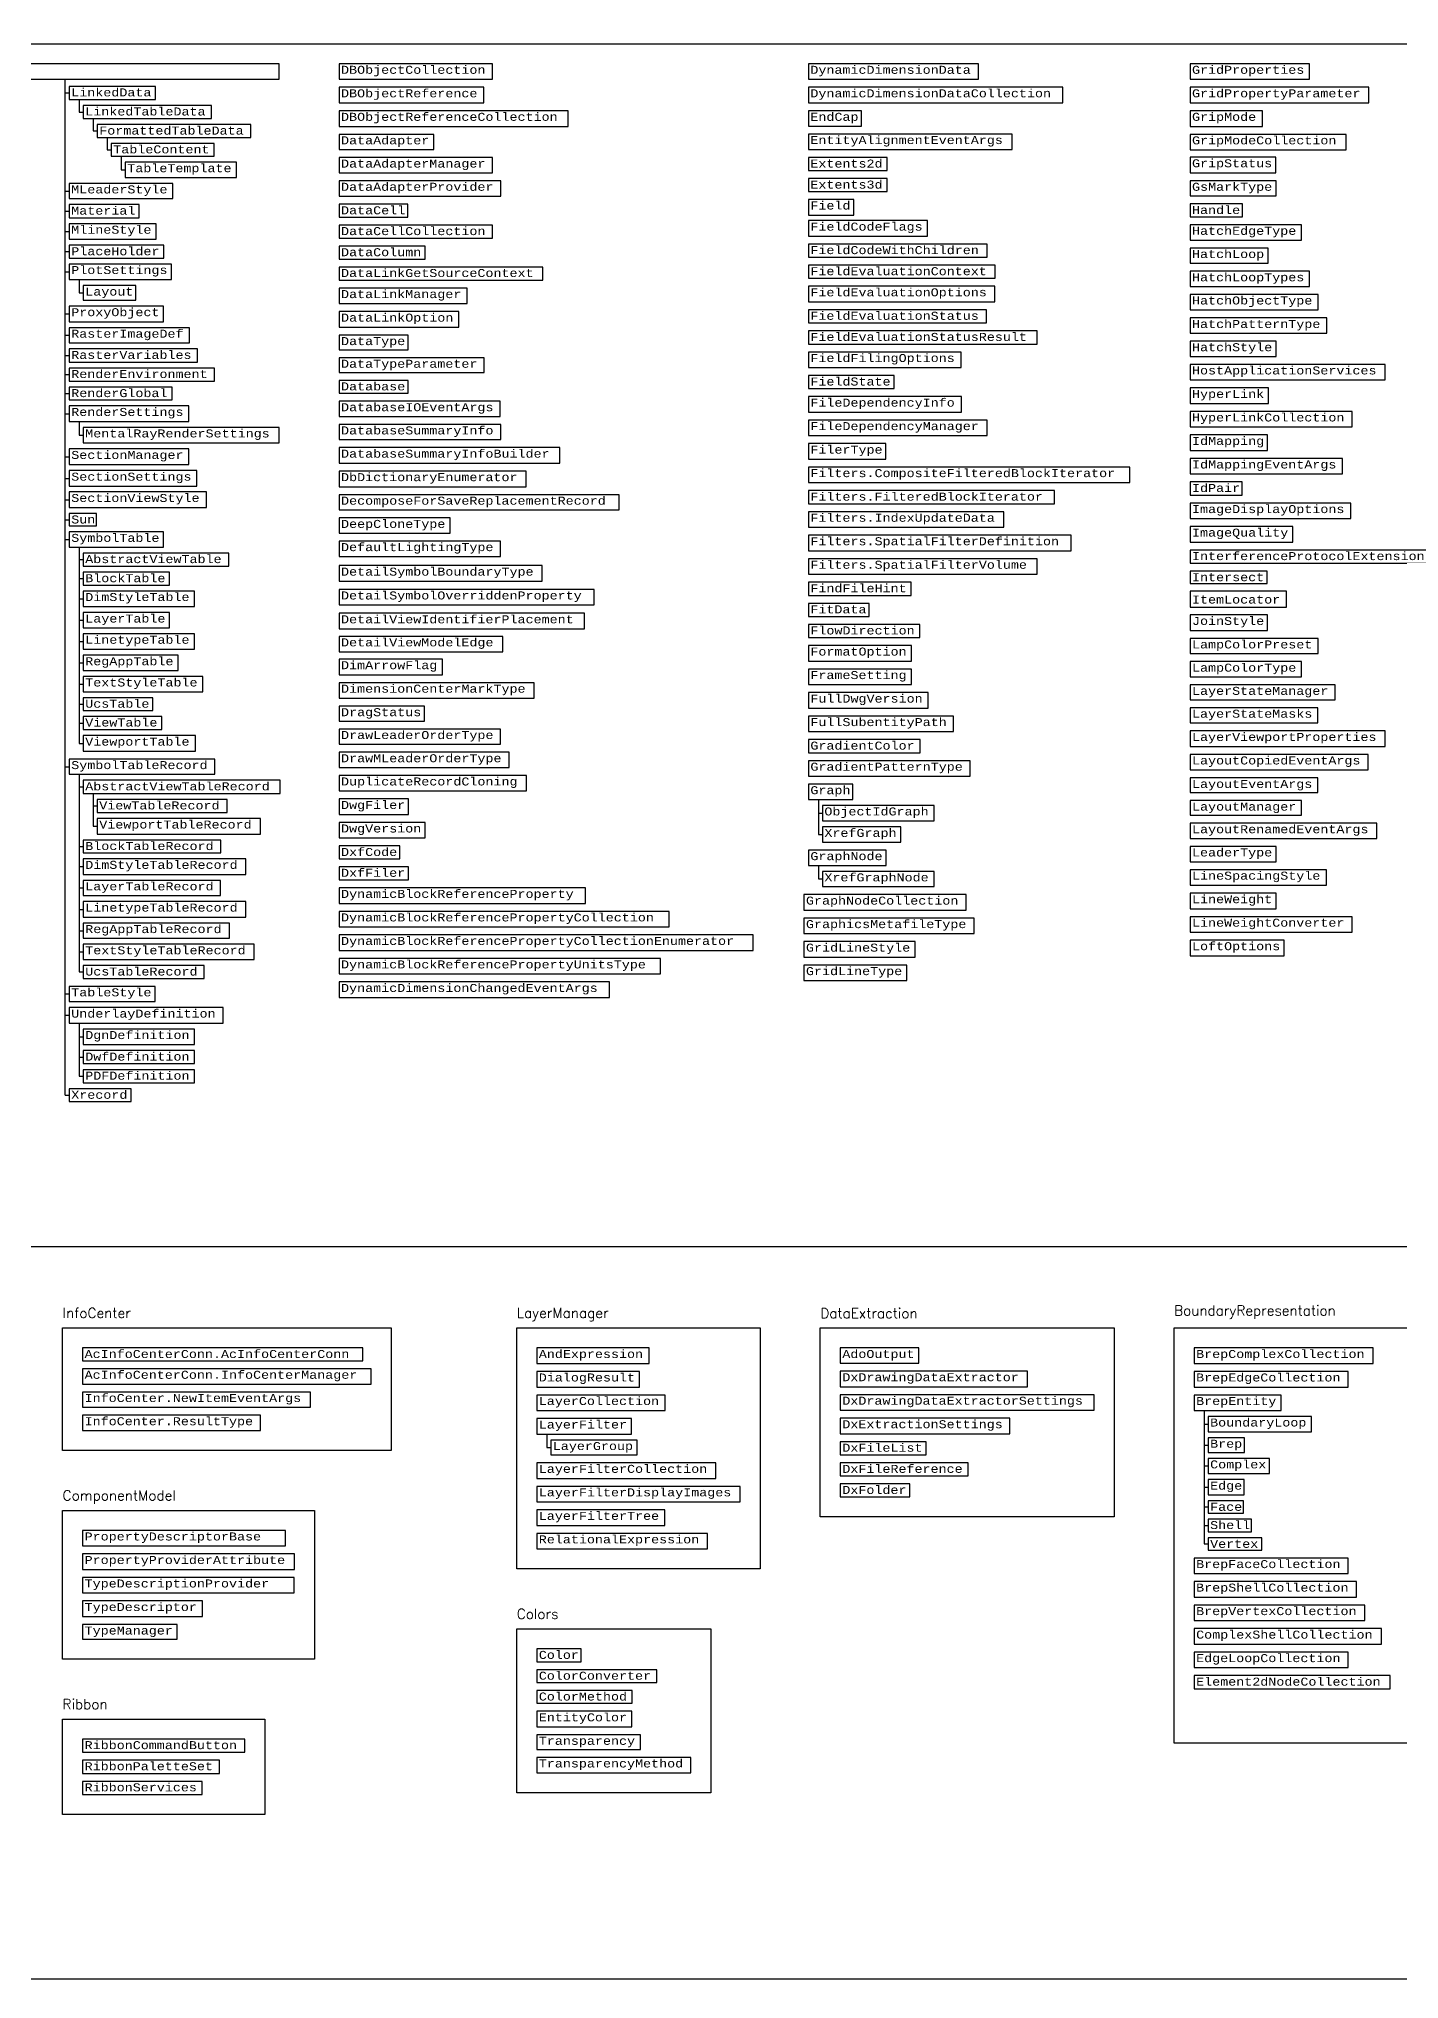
# Model space of a CAD drawing. Header units: inches. Extents: x 349 to 917, y -338 to 10.
# Drawn here: x 687.1 to 755.1, y -179.7 to -82.7 of the extents above; entities that cross this region are included whole.
import ezdxf

# ---------------------------------------------------------------- set-up
doc = ezdxf.new("R2010")
doc.units = ezdxf.units.IN
doc.header["$MEASUREMENT"] = 0
for name, color, linetype in [('Managed classes', 3, 'Continuous'), ('ObjectARX 2009 Managed classes', 7, 'Continuous'), ('ObjectARX 2010 Managed classes', 7, 'Continuous')]:
    doc.layers.add(name, color=color, linetype=linetype)
doc.styles.add('Categories', font='romanc.shx', dxfattribs={"height": 0.5})
doc.styles.add('PureManaged', font='cour.ttf', dxfattribs={"height": 0.4})
doc.styles.get("Standard").update_dxf_attribs({"font": 'cour.ttf'})

msp = doc.modelspace()

# ---------------------------------------------------------------- linework, layer by layer
for p, q in [((688.417, -135.465), (688.417, -84.676)), ((688.417, -85.357), (688.617, -85.357)), ((689.117, -85.684), (689.117, -86.312)), ((689.117, -86.312), (689.317, -86.312)), ((689.817, -86.639), (689.817, -87.259)), ((689.817, -87.259), (690.017, -87.259)), ((690.517, -87.579), (690.517, -88.199)), ((690.517, -88.199), (690.717, -88.199)), ((691.217, -88.52), (691.217, -89.2)), ((691.217, -89.2), (691.417, -89.2)), ((688.417, -90.261), (688.617, -90.261)), ((688.417, -91.269), (688.617, -91.269)), ((688.417, -92.284), (688.617, -92.284)), ((688.417, -93.292), (688.617, -93.292)), ((688.417, -94.3), (688.617, -94.3)), ((689.117, -94.688), (689.117, -95.354)), ((689.117, -95.354), (689.317, -95.354)), ((688.417, -96.407), (688.617, -96.407)), ((688.417, -97.475), (688.617, -97.475)), ((688.417, -98.483), (688.617, -98.483)), ((688.417, -99.438), (688.617, -99.438)), ((688.417, -100.385), (688.617, -100.385)), ((688.417, -101.393), (688.617, -101.393)), ((689.117, -101.781), (689.117, -102.469)), ((689.117, -102.469), (689.317, -102.469)), ((688.417, -103.544), (688.617, -103.544)), ((688.417, -104.629), (688.617, -104.629)), ((688.417, -105.695), (688.617, -105.695)), ((688.417, -106.693), (688.617, -106.693)), ((688.417, -107.684), (688.617, -107.684)), ((689.117, -108.064), (689.117, -117.876)), ((689.117, -108.691), (689.317, -108.691)), ((689.117, -109.639), (689.317, -109.639)), ((689.117, -110.647), (689.317, -110.647)), ((689.117, -111.715), (689.317, -111.715)), ((689.117, -112.783), (689.317, -112.783)), ((689.117, -113.851), (689.317, -113.851)), ((689.117, -114.912), (689.317, -114.912)), ((689.117, -115.913), (689.317, -115.913)), ((689.117, -116.861), (689.317, -116.861)), ((689.117, -117.876), (689.317, -117.876)), ((688.417, -119.044), (688.617, -119.044)), ((689.117, -119.424), (689.117, -129.304)), ((689.117, -120.052), (689.317, -120.052)), ((689.817, -120.379), (689.817, -122.022)), ((689.817, -121.006), (690.017, -121.006)), ((726.056, -120.679), (726.056, -122.435)), ((689.817, -122.022), (690.017, -122.022)), ((726.056, -121.366), (726.256, -121.366)), ((689.117, -123.029), (689.317, -123.029)), ((726.056, -122.435), (726.256, -122.435)), ((689.117, -124.037), (689.317, -124.037)), ((726.056, -123.976), (726.056, -124.657)), ((689.117, -125.105), (689.317, -125.105)), ((726.056, -124.657), (726.256, -124.657)), ((689.117, -126.174), (689.317, -126.174)), ((689.117, -127.242), (689.317, -127.242)), ((689.117, -128.303), (689.317, -128.303)), ((689.117, -129.304), (689.317, -129.304)), ((688.417, -130.404), (688.617, -130.404)), ((688.417, -131.472), (688.617, -131.472)), ((689.117, -131.86), (689.117, -134.518)), ((689.117, -132.548), (689.317, -132.548)), ((689.117, -133.563), (689.317, -133.563)), ((689.117, -134.518), (689.317, -134.518)), ((688.417, -135.465), (688.617, -135.465)), ((745.334, -151.231), (745.334, -157.903)), ((745.334, -151.911), (745.534, -151.911)), ((712.484, -152.406), (712.484, -153.077)), ((712.484, -153.077), (712.684, -153.077)), ((745.334, -152.958), (745.534, -152.958)), ((745.334, -154.004), (745.534, -154.004)), ((745.334, -155.065), (745.534, -155.065)), ((745.334, -156.052), (745.534, -156.052)), ((745.334, -156.977), (745.534, -156.977)), ((745.334, -157.903), (745.534, -157.903))]:
    msp.add_line(p, q)
for points in [[(636.228, 1.1), (917.477, 1.1), (917.477, -179.663), (636.229, -179.663)], [(639.228, -82.901), (828.151, -82.901), (828.151, -143.04), (639.229, -143.04)], [(658.034, -83.901), (658.034, -84.676), (699.102, -84.676), (699.102, -83.901)], [(702.102, -83.901), (702.102, -84.676), (709.771, -84.676), (709.771, -83.901)], [(725.556, -83.901), (725.556, -84.676), (734.065, -84.676), (734.065, -83.901)], [(744.629, -83.901), (744.629, -84.676), (750.597, -84.676), (750.597, -83.901)], [(688.617, -85.03), (688.617, -85.684), (692.934, -85.684), (692.934, -85.03)], [(702.102, -85.076), (702.102, -85.852), (709.337, -85.852), (709.337, -85.076)], [(725.556, -85.076), (725.556, -85.852), (738.267, -85.852), (738.267, -85.076)], [(744.629, -85.076), (744.629, -85.852), (753.57, -85.852), (753.57, -85.076)], [(689.317, -85.984), (689.317, -86.639), (695.735, -86.639), (695.735, -85.984)], [(702.102, -86.252), (702.102, -87.027), (713.552, -87.027), (713.552, -86.252)], [(725.556, -86.252), (725.556, -87.013), (728.207, -87.013), (728.207, -86.252)], [(744.629, -86.252), (744.629, -87.027), (748.248, -87.027), (748.248, -86.252)], [(690.017, -86.939), (690.017, -87.579), (697.685, -87.579), (697.685, -86.939)], [(690.717, -87.879), (690.717, -88.52), (695.86, -88.52), (695.86, -87.879)], [(702.102, -87.427), (702.102, -88.188), (706.831, -88.188), (706.831, -87.427)], [(725.556, -87.413), (725.556, -88.188), (735.74, -88.188), (735.74, -87.413)], [(744.629, -87.427), (744.629, -88.203), (752.427, -88.203), (752.427, -87.427)], [(691.417, -88.82), (691.417, -89.581), (696.976, -89.581), (696.976, -88.82)], [(702.102, -88.588), (702.102, -89.349), (709.772, -89.349), (709.772, -88.588)], [(725.556, -88.588), (725.556, -89.239), (729.496, -89.239), (729.496, -88.588)], [(744.629, -88.574), (744.629, -89.349), (748.916, -89.349), (748.916, -88.574)], [(688.617, -89.881), (688.617, -90.642), (693.797, -90.642), (693.797, -89.881)], [(702.102, -89.749), (702.102, -90.525), (710.192, -90.525), (710.192, -89.749)], [(725.556, -89.639), (725.556, -90.289), (729.496, -90.289), (729.496, -89.639)], [(744.629, -89.749), (744.629, -90.51), (748.933, -90.51), (748.933, -89.749)], [(688.617, -90.942), (688.617, -91.596), (692.107, -91.596), (692.107, -90.942)], [(702.102, -90.925), (702.102, -91.565), (705.546, -91.565), (705.546, -90.925)], [(725.556, -90.685), (725.556, -91.461), (727.831, -91.461), (727.831, -90.685)], [(744.629, -90.91), (744.629, -91.551), (747.26, -91.551), (747.26, -90.91)], [(688.617, -91.896), (688.617, -92.672), (692.957, -92.672), (692.957, -91.896)], [(702.102, -91.965), (702.102, -92.62), (709.771, -92.62), (709.771, -91.965)], [(725.556, -91.74), (725.556, -92.515), (731.514, -92.515), (731.514, -91.74)], [(744.629, -91.951), (744.629, -92.712), (750.201, -92.712), (750.201, -91.951)], [(688.617, -92.972), (688.617, -93.612), (693.338, -93.612), (693.338, -92.972)], [(702.102, -93.02), (702.102, -93.66), (706.409, -93.66), (706.409, -93.02)], [(725.556, -92.915), (725.556, -93.57), (734.485, -93.57), (734.485, -92.915)], [(744.629, -93.112), (744.629, -93.873), (748.534, -93.873), (748.534, -93.112)], [(688.617, -93.912), (688.617, -94.688), (693.727, -94.688), (693.727, -93.912)], [(702.102, -94.06), (702.102, -94.715), (712.282, -94.715), (712.282, -94.06)], [(725.556, -93.97), (725.556, -94.625), (734.896, -94.625), (734.896, -93.97)], [(689.317, -94.988), (689.317, -95.719), (691.944, -95.719), (691.944, -94.988)], [(725.556, -95.025), (725.556, -95.8), (734.875, -95.8), (734.875, -95.025)], [(744.629, -94.273), (744.629, -95.034), (750.604, -95.034), (750.604, -94.273)], [(688.617, -96.019), (688.617, -96.795), (693.328, -96.795), (693.328, -96.019)], [(702.102, -95.115), (702.102, -95.89), (708.511, -95.89), (708.511, -95.115)], [(744.629, -95.434), (744.629, -96.209), (751.041, -96.209), (751.041, -95.434)], [(702.102, -96.29), (702.102, -97.065), (708.09, -97.065), (708.09, -96.29)], [(725.556, -96.2), (725.556, -96.855), (734.455, -96.855), (734.455, -96.2)], [(744.629, -96.609), (744.629, -97.37), (751.461, -97.37), (751.461, -96.609)], [(688.617, -97.095), (688.617, -97.856), (694.63, -97.856), (694.63, -97.095)], [(702.102, -97.465), (702.102, -98.197), (705.555, -98.197), (705.555, -97.465)], [(725.556, -97.255), (725.556, -97.91), (736.997, -97.91), (736.997, -97.255)], [(744.629, -97.77), (744.629, -98.531), (748.94, -98.531), (748.94, -97.77)], [(688.617, -98.156), (688.617, -98.811), (695.019, -98.811), (695.019, -98.156)], [(702.102, -98.597), (702.102, -99.329), (709.352, -99.329), (709.352, -98.597)], [(725.556, -98.31), (725.556, -99.085), (733.194, -99.085), (733.194, -98.31)], [(744.629, -98.931), (744.629, -99.706), (754.386, -99.706), (754.386, -98.931)], [(688.617, -99.111), (688.617, -99.765), (695.88, -99.765), (695.88, -99.111)], [(702.102, -99.729), (702.102, -100.37), (705.555, -100.37), (705.555, -99.729)], [(725.556, -99.485), (725.556, -100.14), (729.85, -100.14), (729.85, -99.485)], [(688.617, -100.065), (688.617, -100.706), (693.766, -100.706), (693.766, -100.065)], [(702.102, -100.77), (702.102, -101.531), (710.16, -101.531), (710.16, -100.77)], [(725.556, -100.54), (725.556, -101.315), (733.215, -101.315), (733.215, -100.54)], [(744.629, -100.106), (744.629, -100.882), (748.554, -100.882), (748.554, -100.106)], [(688.617, -101.006), (688.617, -101.781), (694.599, -101.781), (694.599, -101.006)], [(725.556, -101.715), (725.556, -102.49), (734.486, -102.49), (734.486, -101.715)], [(744.629, -101.282), (744.629, -102.057), (752.735, -102.057), (752.735, -101.282)], [(689.317, -102.081), (689.317, -102.856), (699.102, -102.856), (699.102, -102.081)], [(702.102, -101.931), (702.102, -102.692), (710.182, -102.692), (710.182, -101.931)], [(744.629, -102.457), (744.629, -103.233), (748.505, -103.233), (748.505, -102.457)], [(688.617, -103.156), (688.617, -103.932), (694.597, -103.932), (694.597, -103.156)], [(702.102, -103.092), (702.102, -103.867), (713.133, -103.867), (713.133, -103.092)], [(725.556, -102.89), (725.556, -103.666), (729.429, -103.666), (729.429, -102.89)], [(744.629, -103.633), (744.629, -104.408), (752.243, -104.408), (752.243, -103.633)], [(688.617, -104.242), (688.617, -105.017), (694.986, -105.017), (694.986, -104.242)], [(702.102, -104.267), (702.102, -105.043), (711.452, -105.043), (711.452, -104.267)], [(725.556, -104.066), (725.556, -104.841), (741.629, -104.841), (741.629, -104.066)], [(688.617, -105.307), (688.617, -106.083), (695.484, -106.083), (695.484, -105.307)], [(702.102, -105.443), (702.102, -106.204), (716.102, -106.204), (716.102, -105.443)], [(725.556, -105.241), (725.556, -105.896), (737.848, -105.896), (737.848, -105.241)], [(744.629, -104.808), (744.629, -105.463), (747.233, -105.463), (747.233, -104.808)], [(688.617, -106.383), (688.617, -107.003), (689.974, -107.003), (689.974, -106.383)], [(702.102, -106.604), (702.102, -107.365), (707.656, -107.365), (707.656, -106.604)], [(725.556, -106.296), (725.556, -107.071), (735.325, -107.071), (735.325, -106.296)], [(744.629, -105.863), (744.629, -106.638), (752.663, -106.638), (752.663, -105.863)], [(688.617, -107.303), (688.617, -108.064), (693.322, -108.064), (693.322, -107.303)], [(725.556, -107.471), (725.556, -108.247), (738.687, -108.247), (738.687, -107.471)], [(744.629, -107.038), (744.629, -107.814), (749.775, -107.814), (749.775, -107.038)], [(689.317, -108.364), (689.317, -109.019), (696.6, -109.019), (696.6, -108.364)], [(702.102, -107.765), (702.102, -108.54), (710.177, -108.54), (710.177, -107.765)], [(725.556, -108.647), (725.556, -109.422), (736.993, -109.422), (736.993, -108.647)], [(744.629, -108.214), (744.629, -108.868), (756.895, -108.868), (756.895, -108.214)], [(689.317, -109.319), (689.317, -109.959), (693.635, -109.959), (693.635, -109.319)], [(702.102, -108.99), (702.102, -109.766), (712.259, -109.766), (712.259, -108.99)], [(744.629, -109.268), (744.629, -109.879), (748.482, -109.879), (748.482, -109.268)], [(689.317, -110.259), (689.317, -111.035), (694.871, -111.035), (694.871, -110.259)], [(702.102, -110.182), (702.102, -110.957), (714.852, -110.957), (714.852, -110.182)], [(725.556, -109.822), (725.556, -110.477), (730.694, -110.477), (730.694, -109.822)], [(744.629, -110.269), (744.629, -111.065), (749.455, -111.065), (749.455, -110.269)], [(689.317, -111.335), (689.317, -112.096), (693.621, -112.096), (693.621, -111.335)], [(702.102, -111.374), (702.102, -112.149), (714.371, -112.149), (714.371, -111.374)], [(725.556, -110.877), (725.556, -111.531), (728.602, -111.531), (728.602, -110.877)], [(744.629, -111.455), (744.629, -112.23), (748.498, -112.23), (748.498, -111.455)], [(689.317, -112.396), (689.317, -113.171), (694.881, -113.171), (694.881, -112.396)], [(702.102, -112.527), (702.102, -113.302), (710.293, -113.302), (710.293, -112.527)], [(725.556, -111.931), (725.556, -112.586), (731.124, -112.586), (731.124, -111.931)], [(689.317, -113.471), (689.317, -114.232), (694.055, -114.232), (694.055, -113.471)], [(725.556, -112.986), (725.556, -113.762), (730.704, -113.762), (730.704, -112.986)], [(744.629, -112.63), (744.629, -113.391), (751.038, -113.391), (751.038, -112.63)], [(702.102, -113.667), (702.102, -114.442), (707.263, -114.442), (707.263, -113.667)], [(725.556, -114.162), (725.556, -114.937), (730.717, -114.937), (730.717, -114.162)], [(744.629, -113.791), (744.629, -114.552), (750.194, -114.552), (750.194, -113.791)], [(689.317, -114.532), (689.317, -115.293), (695.297, -115.293), (695.297, -114.532)], [(702.102, -114.842), (702.102, -115.618), (711.858, -115.618), (711.858, -114.842)], [(725.556, -115.337), (725.556, -116.112), (731.544, -116.112), (731.544, -115.337)], [(744.629, -114.952), (744.629, -115.694), (751.889, -115.694), (751.889, -114.952)], [(689.317, -115.593), (689.317, -116.233), (692.796, -116.233), (692.796, -115.593)], [(702.102, -116.018), (702.102, -116.759), (706.379, -116.759), (706.379, -116.018)], [(744.629, -116.094), (744.629, -116.855), (751.017, -116.855), (751.017, -116.094)], [(689.317, -116.533), (689.317, -117.188), (693.239, -117.188), (693.239, -116.533)], [(702.102, -117.159), (702.102, -117.92), (710.177, -117.92), (710.177, -117.159)], [(725.556, -116.512), (725.556, -117.288), (732.812, -117.288), (732.812, -116.512)], [(744.629, -117.255), (744.629, -118.03), (754.379, -118.03), (754.379, -117.255)], [(689.317, -117.488), (689.317, -118.263), (694.92, -118.263), (694.92, -117.488)], [(702.102, -118.32), (702.102, -119.081), (710.597, -119.081), (710.597, -118.32)], [(725.556, -117.688), (725.556, -118.342), (731.135, -118.342), (731.135, -117.688)], [(688.617, -118.663), (688.617, -119.424), (695.885, -119.424), (695.885, -118.663)], [(725.556, -118.742), (725.556, -119.518), (733.642, -119.518), (733.642, -118.742)], [(744.629, -118.43), (744.629, -119.205), (753.538, -119.205), (753.538, -118.43)], [(689.317, -119.724), (689.317, -120.379), (699.164, -120.379), (699.164, -119.724)], [(702.102, -119.481), (702.102, -120.256), (711.465, -120.256), (711.465, -119.481)], [(725.556, -119.918), (725.556, -120.679), (727.781, -120.679), (727.781, -119.918)], [(744.629, -119.605), (744.629, -120.337), (751.017, -120.337), (751.017, -119.605)], [(690.017, -120.679), (690.017, -121.334), (696.503, -121.334), (696.503, -120.679)], [(702.102, -120.656), (702.102, -121.432), (705.57, -121.432), (705.57, -120.656)], [(726.256, -120.979), (726.256, -121.754), (731.85, -121.754), (731.85, -120.979)], [(744.629, -120.737), (744.629, -121.469), (750.208, -121.469), (750.208, -120.737)], [(690.017, -121.634), (690.017, -122.409), (698.183, -122.409), (698.183, -121.634)], [(702.102, -121.832), (702.102, -122.607), (706.409, -122.607), (706.409, -121.832)], [(726.256, -122.054), (726.256, -122.815), (730.178, -122.815), (730.178, -122.054)], [(744.629, -121.869), (744.629, -122.63), (753.958, -122.63), (753.958, -121.869)], [(689.317, -122.709), (689.317, -123.35), (696.198, -123.35), (696.198, -122.709)], [(702.102, -123.007), (702.102, -123.648), (705.135, -123.648), (705.135, -123.007)], [(744.629, -123.03), (744.629, -123.791), (748.933, -123.791), (748.933, -123.03)], [(689.317, -123.65), (689.317, -124.425), (697.435, -124.425), (697.435, -123.65)], [(702.102, -124.048), (702.102, -124.702), (705.57, -124.702), (705.57, -124.048)], [(725.556, -123.215), (725.556, -123.976), (729.44, -123.976), (729.44, -123.215)], [(689.317, -124.725), (689.317, -125.486), (696.184, -125.486), (696.184, -124.725)], [(702.102, -125.102), (702.102, -125.878), (714.415, -125.878), (714.415, -125.102)], [(726.256, -124.276), (726.256, -125.037), (731.837, -125.037), (731.837, -124.276)], [(744.629, -124.191), (744.629, -124.967), (751.454, -124.967), (751.454, -124.191)], [(689.317, -125.786), (689.317, -126.561), (697.445, -126.561), (697.445, -125.786)], [(725.336, -125.437), (725.336, -126.213), (733.436, -126.213), (733.436, -125.437)], [(744.629, -125.367), (744.629, -126.142), (748.937, -126.142), (748.937, -125.367)], [(689.317, -126.861), (689.317, -127.622), (696.618, -127.622), (696.618, -126.861)], [(702.102, -126.278), (702.102, -127.053), (718.594, -127.053), (718.594, -126.278)], [(725.336, -126.613), (725.336, -127.388), (733.842, -127.388), (733.842, -126.613)], [(744.629, -126.542), (744.629, -127.317), (752.729, -127.317), (752.729, -126.542)], [(689.317, -127.922), (689.317, -128.683), (697.86, -128.683), (697.86, -127.922)], [(702.102, -127.453), (702.102, -128.228), (722.797, -128.228), (722.797, -127.453)], [(725.336, -127.788), (725.336, -128.563), (730.901, -128.563), (730.901, -127.788)], [(744.629, -127.717), (744.629, -128.493), (749.336, -128.493), (749.336, -127.717)], [(689.317, -128.983), (689.317, -129.624), (695.359, -129.624), (695.359, -128.983)], [(702.102, -128.628), (702.102, -129.404), (718.16, -129.404), (718.16, -128.628)], [(725.336, -128.963), (725.336, -129.739), (730.481, -129.739), (730.481, -128.963)], [(702.102, -129.804), (702.102, -130.579), (715.623, -130.579), (715.623, -129.804)], [(688.617, -130.024), (688.617, -130.785), (692.916, -130.785), (692.916, -130.024)], [(688.617, -131.085), (688.617, -131.86), (696.311, -131.86), (696.311, -131.085)], [(689.317, -132.16), (689.317, -132.936), (694.885, -132.936), (694.885, -132.16)], [(689.317, -133.236), (689.317, -133.89), (694.885, -133.89), (694.885, -133.236)], [(689.317, -134.19), (689.317, -134.845), (694.878, -134.845), (694.878, -134.19)], [(688.617, -135.145), (688.617, -135.785), (691.719, -135.785), (691.719, -135.145)], [(688.286, -147.105), (704.708, -147.105), (704.708, -153.228), (688.286, -153.228)], [(710.984, -147.105), (723.153, -147.105), (723.153, -159.149), (710.984, -159.149)], [(726.153, -147.105), (740.834, -147.105), (740.834, -156.542), (726.153, -156.542)], [(743.834, -147.105), (783.64, -147.105), (783.64, -167.864), (743.834, -167.864)], [(689.286, -148.105), (689.286, -148.745), (703.29, -148.745), (703.29, -148.105)], [(711.984, -148.105), (711.984, -148.88), (717.6, -148.88), (717.6, -148.105)], [(727.153, -148.105), (727.153, -148.866), (731.079, -148.866), (731.079, -148.105)], [(744.834, -148.105), (744.834, -148.88), (753.787, -148.88), (753.787, -148.105)], [(689.286, -149.145), (689.286, -149.906), (703.708, -149.906), (703.708, -149.145)], [(711.984, -149.28), (711.984, -150.056), (717.122, -150.056), (717.122, -149.28)], [(727.153, -149.266), (727.153, -150.041), (736.504, -150.041), (736.504, -149.266)], [(744.834, -149.28), (744.834, -150.056), (752.527, -150.056), (752.527, -149.28)], [(689.286, -150.306), (689.286, -151.067), (700.681, -151.067), (700.681, -150.306)], [(711.984, -150.456), (711.984, -151.231), (718.402, -151.231), (718.402, -150.456)], [(727.153, -150.441), (727.153, -151.217), (739.834, -151.217), (739.834, -150.441)], [(744.834, -150.456), (744.834, -151.231), (749.187, -151.231), (749.187, -150.456)], [(689.286, -151.467), (689.286, -152.228), (698.177, -152.228), (698.177, -151.467)], [(711.984, -151.631), (711.984, -152.406), (716.723, -152.406), (716.723, -151.631)], [(727.153, -151.617), (727.153, -152.392), (735.632, -152.392), (735.632, -151.617)], [(745.534, -151.531), (745.534, -152.292), (750.706, -152.292), (750.706, -151.531)], [(712.684, -152.706), (712.684, -153.448), (717.001, -153.448), (717.001, -152.706)], [(727.153, -152.792), (727.153, -153.447), (731.451, -153.447), (731.451, -152.792)], [(745.534, -152.592), (745.534, -153.324), (747.344, -153.324), (747.344, -152.592)], [(711.984, -153.848), (711.984, -154.623), (720.923, -154.623), (720.923, -153.848)], [(727.153, -153.847), (727.153, -154.501), (733.548, -154.501), (733.548, -153.847)], [(745.534, -153.624), (745.534, -154.385), (748.598, -154.385), (748.598, -153.624)], [(711.984, -155.023), (711.984, -155.798), (722.153, -155.798), (722.153, -155.023)], [(727.153, -154.901), (727.153, -155.542), (730.621, -155.542), (730.621, -154.901)], [(745.534, -154.685), (745.534, -155.446), (747.33, -155.446), (747.33, -154.685)], [(745.534, -155.746), (745.534, -156.357), (747.306, -156.357), (747.306, -155.746)], [(688.286, -156.228), (700.875, -156.228), (700.875, -163.662), (688.286, -163.662)], [(711.984, -156.198), (711.984, -156.974), (718.388, -156.974), (718.388, -156.198)], [(745.534, -156.657), (745.534, -157.298), (747.708, -157.298), (747.708, -156.657)], [(689.286, -157.228), (689.286, -158.004), (699.424, -158.004), (699.424, -157.228)], [(711.984, -157.374), (711.984, -158.149), (720.517, -158.149), (720.517, -157.374)], [(745.534, -157.598), (745.534, -158.209), (748.215, -158.209), (748.215, -157.598)], [(689.286, -158.404), (689.286, -159.179), (699.875, -159.179), (699.875, -158.404)], [(744.834, -158.609), (744.834, -159.384), (752.527, -159.384), (752.527, -158.609)], [(689.286, -159.579), (689.286, -160.354), (699.863, -160.354), (699.863, -159.579)], [(744.834, -159.784), (744.834, -160.56), (752.947, -160.56), (752.947, -159.784)], [(689.286, -160.754), (689.286, -161.53), (695.28, -161.53), (695.28, -160.754)], [(744.834, -160.96), (744.834, -161.735), (753.367, -161.735), (753.367, -160.96)], [(689.286, -161.93), (689.286, -162.662), (694.019, -162.662), (694.019, -161.93)], [(710.984, -162.149), (720.686, -162.149), (720.686, -170.338), (710.984, -170.338)], [(744.834, -162.135), (744.834, -162.91), (754.194, -162.91), (754.194, -162.135)], [(711.984, -163.149), (711.984, -163.789), (714.202, -163.789), (714.202, -163.149)], [(744.834, -163.31), (744.834, -164.086), (752.526, -164.086), (752.526, -163.31)], [(711.984, -164.189), (711.984, -164.83), (717.983, -164.83), (717.983, -164.189)], [(744.834, -164.486), (744.834, -165.141), (754.627, -165.141), (754.627, -164.486)], [(711.984, -165.23), (711.984, -165.87), (716.751, -165.87), (716.751, -165.23)], [(688.286, -166.662), (698.398, -166.662), (698.398, -171.426), (688.286, -171.426)], [(711.984, -166.27), (711.984, -167.045), (716.736, -167.045), (716.736, -166.27)], [(689.286, -167.662), (689.286, -168.316), (697.398, -168.316), (697.398, -167.662)], [(711.984, -167.445), (711.984, -168.177), (717.159, -168.177), (717.159, -167.445)], [(689.286, -168.716), (689.286, -169.371), (696.128, -169.371), (696.128, -168.716)], [(711.984, -168.577), (711.984, -169.338), (719.686, -169.338), (719.686, -168.577)], [(689.286, -169.771), (689.286, -170.426), (695.267, -170.426), (695.267, -169.771)]]:
    msp.add_lwpolyline(points, close=True)

# ---------------------------------------------------------------- texts
at = {"color": 1, "char_height": 0.5, "attachment_point": 1, "style": 'Categories'}
for s, insert, width in [('InfoCenter', (688.286, -146.105), 1.91908), ('LayerManager', (710.984, -146.105), 5.48556), ('DataExtraction', (726.153, -146.117), 14.68034), ('BoundaryRepresentation', (743.834, -145.98), 28.57236), ('ComponentModel', (688.286, -155.228), 5.29462), ('Colors', (710.984, -161.149), 5.6477), ('Ribbon', (688.286, -165.662), 6.60759)]:
    msp.add_mtext(s, dxfattribs=dict(at, insert=insert, width=width))
at = {"layer": 'Managed classes', "char_height": 0.4, "attachment_point": 1, "style": 'PureManaged'}
for s, insert in [('{\\Fcourier new;DBObjectCollection}', (702.202, -84.001)), ('{\\Fcourier new;DynamicDimensionData}', (725.656, -84.001)), ('{\\Fcourier new;GridProperties}', (744.729, -84.001)), ('{\\Fcourier new;LinkedData}', (688.717, -85.13)), ('{\\Fcourier new;DBObjectReference}', (702.202, -85.176)), ('{\\Fcourier new;DynamicDimensionDataCollection}', (725.656, -85.176)), ('{\\Fcourier new;GridPropertyParameter}', (744.729, -85.176)), ('{\\Fcourier new;LinkedTableData}', (689.417, -86.084)), ('{\\Fcourier new;DBObjectReferenceCollection}', (702.202, -86.352)), ('{\\Fcourier new;EndCap}', (725.656, -86.352)), ('{\\Fcourier new|c0;GripMode}', (744.729, -86.352)), ('{\\Fcourier new;FormattedTableData}', (690.117, -87.039)), ('{\\Fcourier new;TableContent}', (690.817, -87.979)), ('{\\Fcourier new;DataAdapter}', (702.202, -87.527)), ('{\\Fcourier new;EntityAlignmentEventArgs}', (725.656, -87.513)), ('{\\Fcourier new|c0;GripModeCollection}', (744.729, -87.527)), ('{\\Fcourier new;TableTemplate}', (691.517, -88.92)), ('{\\Fcourier new;DataAdapterManager}', (702.202, -88.688)), ('{\\Fcourier new;Extents2d}', (725.656, -88.688)), ('{\\Fcourier new;GripStatus}', (744.729, -88.674)), ('{\\Fcourier new;MLeaderStyle}', (688.717, -89.981)), ('{\\Fcourier new;DataAdapterProvider}', (702.202, -89.849)), ('{\\Fcourier new;Extents3d}', (725.656, -89.739)), ('{\\Fcourier new;GsMarkType}', (744.729, -89.849)), ('{\\Fcourier new;Material}', (688.717, -91.042)), ('{\\Fcourier new;DataCell}', (702.202, -91.025)), ('{\\Fcourier new|c0;Field}', (725.656, -90.785)), ('{\\Fcourier new;Handle}', (744.729, -91.01)), ('{\\Fcourier new;MlineStyle}', (688.717, -91.996)), ('{\\Fcourier new;DataCellCollection}', (702.202, -92.065)), ('{\\Fcourier new;FieldCodeFlags}', (725.656, -91.84)), ('{\\Fcourier new;HatchEdgeType}', (744.729, -92.051)), ('{\\Fcourier new;PlaceHolder}', (688.717, -93.072)), ('{\\Fcourier new;DataColumn}', (702.202, -93.12)), ('{\\Fcourier new;FieldCodeWithChildren}', (725.656, -93.015)), ('{\\Fcourier new;PlotSettings}', (688.717, -94.012)), ('{\\Fcourier new;FieldEvaluationContext}', (725.656, -94.07)), ('{\\Fcourier new;HatchLoop}', (744.729, -93.212)), ('{\\Fcourier new;DataLinkGetSourceContext}', (702.202, -94.16)), ('{\\Fcourier new;HatchLoopTypes}', (744.729, -94.373)), ('{\\Fcourier new;Layout}', (689.417, -95.088)), ('{\\Fcourier new;DataLinkManager}', (702.202, -95.215)), ('{\\Fcourier new;FieldEvaluationOptions}', (725.656, -95.125)), ('{\\Fcourier new;HatchObjectType}', (744.729, -95.534)), ('{\\Fcourier new;ProxyObject}', (688.717, -96.119)), ('{\\Fcourier new;DataLinkOption}', (702.202, -96.39)), ('{\\Fcourier new;FieldEvaluationStatus}', (725.656, -96.3)), ('{\\Fcourier new;HatchPatternType}', (744.729, -96.709)), ('{\\Fcourier new;RasterImageDef}', (688.717, -97.195)), ('{\\Fcourier new;DataType}', (702.202, -97.565)), ('{\\Fcourier new;FieldEvaluationStatusResult}', (725.656, -97.355)), ('{\\Fcourier new;HatchStyle}', (744.729, -97.87)), ('{\\Fcourier new;RasterVariables}', (688.717, -98.256)), ('{\\Fcourier new;DataTypeParameter}', (702.202, -98.697)), ('{\\Fcourier new;FieldFilingOptions}', (725.656, -98.41)), ('{\\Fcourier new;RenderEnvironment}', (688.717, -99.211)), ('{\\Fcourier new;Database}', (702.202, -99.829)), ('{\\Fcourier new;FieldState}', (725.656, -99.585)), ('{\\Fcourier new;HostApplicationServices}', (744.729, -99.031)), ('{\\Fcourier new;RenderGlobal}', (688.717, -100.165)), ('{\\Fcourier new;DatabaseIOEventArgs}', (702.202, -100.87)), ('{\\Fcourier new;FileDependencyInfo}', (725.656, -100.64)), ('{\\Fcourier new;HyperLink}', (744.729, -100.206)), ('{\\Fcourier new;RenderSettings}', (688.717, -101.106)), ('{\\Fcourier new;FileDependencyManager}', (725.656, -101.815)), ('{\\Fcourier new;HyperLinkCollection}', (744.729, -101.382)), ('{\\Fcourier new;MentalRayRenderSettings}', (689.417, -102.181)), ('{\\Fcourier new;DatabaseSummaryInfo}', (702.202, -102.031)), ('{\\Fcourier new;IdMapping}', (744.729, -102.557)), ('{\\Fcourier new;SectionManager}', (688.717, -103.256)), ('{\\Fcourier new;DatabaseSummaryInfoBuilder}', (702.202, -103.192)), ('{\\Fcourier new;FilerType}', (725.656, -102.99)), ('{\\Fcourier new;IdMappingEventArgs}', (744.729, -103.733)), ('{\\Fcourier new;SectionSettings}', (688.717, -104.342)), ('{\\Fcourier new;DbDictionaryEnumerator}', (702.202, -104.367)), ('{\\Fcourier new;Filters.CompositeFilteredBlockIterator}', (725.656, -104.166)), ('{\\Fcourier new|c0;SectionViewStyle}', (688.717, -105.407)), ('{\\Fcourier new;DecomposeForSaveReplacementRecord}', (702.202, -105.543)), ('{\\Fcourier new;Filters.FilteredBlockIterator}', (725.656, -105.341)), ('{\\Fcourier new;IdPair}', (744.729, -104.908)), ('{\\Fcourier new;Sun}', (688.717, -106.483)), ('{\\Fcourier new;DeepCloneType}', (702.202, -106.704)), ('{\\Fcourier new;Filters.IndexUpdateData}', (725.656, -106.396)), ('{\\Fcourier new;ImageDisplayOptions}', (744.729, -105.963)), ('{\\Fcourier new;SymbolTable}', (688.717, -107.403)), ('{\\Fcourier new;Filters.SpatialFilterDefinition}', (725.656, -107.571)), ('{\\Fcourier new;ImageQuality}', (744.729, -107.138)), ('{\\Fcourier new;AbstractViewTable}', (689.417, -108.464)), ('{\\Fcourier new;DefaultLightingType}', (702.202, -107.865)), ('{\\Fcourier new;InterferenceProtocolExtension}', (744.729, -108.314)), ('{\\Fcourier new;BlockTable}', (689.417, -109.419)), ('{\\Fcourier new|c0;DetailSymbolBoundaryType}', (702.202, -109.09)), ('{\\Fcourier new;Filters.SpatialFilterVolume}', (725.656, -108.747)), ('{\\Fcourier new;Intersect}', (744.729, -109.368)), ('{\\Fcourier new;DimStyleTable}', (689.417, -110.359)), ('{\\Fcourier new|c0;DetailSymbolOverriddenProperty}', (702.202, -110.282)), ('{\\Fcourier new;FindFileHint}', (725.656, -109.922)), ('{\\Fcourier new|c0;ItemLocator}', (744.729, -110.486)), ('{\\Fcourier new;LayerTable}', (689.417, -111.435)), ('{\\Fcourier new|c0;DetailViewIdentifierPlacement}', (702.202, -111.474)), ('{\\Fcourier new;FitData}', (725.656, -110.977)), ('{\\Fcourier new;JoinStyle}', (744.729, -111.555)), ('{\\Fcourier new;LinetypeTable}', (689.417, -112.496)), ('{\\Fcourier new;FlowDirection}', (725.656, -112.031)), ('{\\Fcourier new|c0;DetailViewModelEdge}', (702.202, -112.627)), ('{\\Fcourier new;FormatOption}', (725.656, -113.086)), ('{\\Fcourier new;LampColorPreset}', (744.729, -112.73)), ('{\\Fcourier new;RegAppTable}', (689.417, -113.571)), ('{\\Fcourier new;DimArrowFlag}', (702.202, -113.767)), ('{\\Fcourier new;FrameSetting}', (725.656, -114.262)), ('{\\Fcourier new;LampColorType}', (744.729, -113.891)), ('{\\Fcourier new;TextStyleTable}', (689.417, -114.632)), ('{\\Fcourier new;DimensionCenterMarkType}', (702.202, -114.942)), ('{\\Fcourier new;FullDwgVersion}', (725.656, -115.437)), ('{\\Fcourier new;LayerStateManager}', (744.729, -115.052)), ('{\\Fcourier new;UcsTable}', (689.417, -115.693)), ('{\\Fcourier new;DragStatus}', (702.202, -116.118)), ('{\\Fcourier new;LayerStateMasks}', (744.729, -116.194)), ('{\\Fcourier new;ViewTable}', (689.417, -116.633)), ('{\\Fcourier new;DrawLeaderOrderType}', (702.202, -117.259)), ('{\\Fcourier new;FullSubentityPath}', (725.656, -116.612)), ('{\\Fcourier new;LayerViewportProperties}', (744.729, -117.355)), ('{\\Fcourier new;ViewportTable}', (689.417, -117.588)), ('{\\Fcourier new;GradientColor}', (725.656, -117.788)), ('{\\Fcourier new;SymbolTableRecord}', (688.717, -118.763)), ('{\\Fcourier new;DrawMLeaderOrderType}', (702.202, -118.42)), ('{\\Fcourier new;GradientPatternType}', (725.656, -118.842)), ('{\\Fcourier new;LayoutCopiedEventArgs}', (744.729, -118.53)), ('{\\Fcourier new;AbstractViewTableRecord}', (689.417, -119.824)), ('{\\Fcourier new;DuplicateRecordCloning}', (702.202, -119.581)), ('{\\Fcourier new;Graph}', (725.656, -120.018)), ('{\\Fcourier new;LayoutEventArgs}', (744.729, -119.705)), ('{\\Fcourier new;ViewTableRecord}', (690.117, -120.779)), ('{\\Fcourier new;DwgFiler}', (702.202, -120.756)), ('{\\Fcourier new;ObjectIdGraph}', (726.356, -121.079)), ('{\\Fcourier new;LayoutManager}', (744.729, -120.837)), ('{\\Fcourier new;ViewportTableRecord}', (690.117, -121.734)), ('{\\Fcourier new;DwgVersion}', (702.202, -121.932)), ('{\\Fcourier new;XrefGraph}', (726.356, -122.154)), ('{\\Fcourier new;LayoutRenamedEventArgs}', (744.729, -121.969)), ('{\\Fcourier new;BlockTableRecord}', (689.417, -122.809)), ('{\\Fcourier new;DxfCode}', (702.202, -123.107)), ('{\\Fcourier new;LeaderType}', (744.729, -123.13)), ('{\\Fcourier new;DimStyleTableRecord}', (689.417, -123.75)), ('{\\Fcourier new;DxfFiler}', (702.202, -124.148)), ('{\\Fcourier new;GraphNode}', (725.656, -123.315)), ('{\\Fcourier new;LayerTableRecord}', (689.417, -124.825)), ('{\\Fcourier new;XrefGraphNode}', (726.356, -124.376)), ('{\\Fcourier new;LineSpacingStyle}', (744.729, -124.291)), ('{\\Fcourier new;LinetypeTableRecord}', (689.417, -125.886)), ('{\\Fcourier new;DynamicBlockReferenceProperty}', (702.202, -125.202)), ('{\\Fcourier new;GraphNodeCollection}', (725.436, -125.537)), ('{\\Fcourier new;LineWeight}', (744.729, -125.467)), ('{\\Fcourier new;RegAppTableRecord}', (689.417, -126.961)), ('{\\Fcourier new;DynamicBlockReferencePropertyCollection}', (702.202, -126.378)), ('{\\Fcourier new;GraphicsMetafileType}', (725.436, -126.713)), ('{\\Fcourier new;LineWeightConverter}', (744.729, -126.642)), ('{\\Fcourier new;TextStyleTableRecord}', (689.417, -128.022)), ('{\\Fcourier new;DynamicBlockReferencePropertyCollectionEnumerator}', (702.202, -127.553)), ('{\\Fcourier new;GridLineStyle}', (725.436, -127.888)), ('{\\Fcourier new;LoftOptions}', (744.729, -127.817)), ('{\\Fcourier new;DynamicBlockReferencePropertyUnitsType}', (702.202, -128.728)), ('{\\Fcourier new;GridLineType}', (725.436, -129.063)), ('{\\Fcourier new;UcsTableRecord}', (689.417, -129.083)), ('{\\Fcourier new|c0;DynamicDimensionChangedEventArgs}', (702.202, -129.904)), ('{\\Fcourier new;TableStyle}', (688.717, -130.124)), ('{\\Fcourier new;UnderlayDefinition}', (688.717, -131.185)), ('{\\Fcourier new;DgnDefinition}', (689.417, -132.26)), ('{\\Fcourier new;DwfDefinition}', (689.417, -133.336)), ('{\\Fcourier new;Xrecord}', (688.717, -135.245)), ('{\\Fcourier new|c0;AcInfoCenterConn.AcInfoCenterConn}', (689.386, -148.205)), ('{\\Fcourier new;AndExpression}', (712.084, -148.205)), ('{\\Fcourier new|c0;AcInfoCenterConn.InfoCenterManager}', (689.386, -149.245)), ('{\\Fcourier new;DialogResult}', (712.084, -149.38)), ('{\\Fcourier new;InfoCenter.NewItemEventArgs}', (689.386, -150.406)), ('{\\Fcourier new;LayerCollection}', (712.084, -150.556)), ('{\\Fcourier new;InfoCenter.ResultType}', (689.386, -151.567)), ('{\\Fcourier new;LayerFilter}', (712.084, -151.731)), ('{\\Fcourier new;LayerGroup}', (712.784, -152.806)), ('{\\Fcourier new;LayerFilterCollection}', (712.084, -153.948)), ('{\\Fcourier new;LayerFilterDisplayImages}', (712.084, -155.123)), ('{\\Fcourier new;LayerFilterTree}', (712.084, -156.298)), ('{\\Fcourier new|c0;PropertyDescriptorBase}', (689.386, -157.328)), ('{\\Fcourier new;RelationalExpression}', (712.084, -157.474)), ('{\\Fcourier new;PropertyProviderAttribute}', (689.386, -158.504)), ('{\\Fcourier new|c0;TypeDescriptionProvider}', (689.386, -159.679)), ('{\\Fcourier new;TypeDescriptor}', (689.386, -160.854)), ('{\\Fcourier new;TypeManager}', (689.386, -162.03)), ('{\\Fcourier new;Color}', (712.084, -163.249)), ('{\\Fcourier new;ColorConverter}', (712.084, -164.289)), ('{\\Fcourier new;ColorMethod}', (712.084, -165.33)), ('{\\Fcourier new;EntityColor}', (712.084, -166.37)), ('{\\Fcourier new;Transparency}', (712.084, -167.545)), ('{\\Fcourier new;TransparencyMethod}', (712.084, -168.677))]:
    msp.add_mtext(s, dxfattribs=dict(at, insert=insert))
at = {"layer": 'ObjectARX 2009 Managed classes', "color": 3, "char_height": 0.4, "attachment_point": 1}
for s, insert in [('{\\Fcourier new;AdoOutput}', (727.253, -148.205)), ('{\\Fcourier new;BrepComplexCollection}', (744.934, -148.205)), ('{\\Fcourier new;DxDrawingDataExtractor}', (727.253, -149.366)), ('{\\Fcourier new;BrepEdgeCollection}', (744.934, -149.38)), ('{\\Fcourier new;DxDrawingDataExtractorSettings}', (727.253, -150.541)), ('{\\Fcourier new;BrepEntity}', (744.934, -150.556)), ('{\\Fcourier new;DxExtractionSettings}', (727.253, -151.717)), ('{\\Fcourier new;BoundaryLoop}', (745.634, -151.631)), ('{\\Fcourier new;DxFileList}', (727.253, -152.892)), ('{\\Fcourier new;Brep}', (745.634, -152.692)), ('{\\Fcourier new;DxFileReference}', (727.253, -153.947)), ('{\\Fcourier new;Complex}', (745.634, -153.724)), ('{\\Fcourier new;DxFolder}', (727.253, -155.001)), ('{\\Fcourier new;Edge}', (745.634, -154.785)), ('{\\Fcourier new;Face}', (745.634, -155.846)), ('{\\Fcourier new;Shell}', (745.634, -156.757)), ('{\\Fcourier new;Vertex}', (745.634, -157.698)), ('{\\Fcourier new;BrepFaceCollection}', (744.934, -158.709)), ('{\\Fcourier new;BrepShellCollection}', (744.934, -159.884)), ('{\\Fcourier new;BrepVertexCollection}', (744.934, -161.06)), ('{\\Fcourier new;ComplexShellCollection}', (744.934, -162.235)), ('{\\Fcourier new;EdgeLoopCollection}', (744.934, -163.41)), ('{\\Fcourier new;Element2dNodeCollection}', (744.934, -164.586)), ('{\\Fcourier new;RibbonCommandButton}', (689.386, -167.762)), ('{\\Fcourier new;RibbonPaletteSet}', (689.386, -168.816)), ('{\\Fcourier new;RibbonServices}', (689.386, -169.871))]:
    msp.add_mtext(s, dxfattribs=dict(at, insert=insert))
at = {"layer": 'ObjectARX 2010 Managed classes', "color": 3, "insert": (689.417, -134.29), "char_height": 0.4, "attachment_point": 1}
msp.add_mtext('{\\Fcourier new;PDFDefinition}', dxfattribs=at)

doc.saveas('drawing.dxf')
